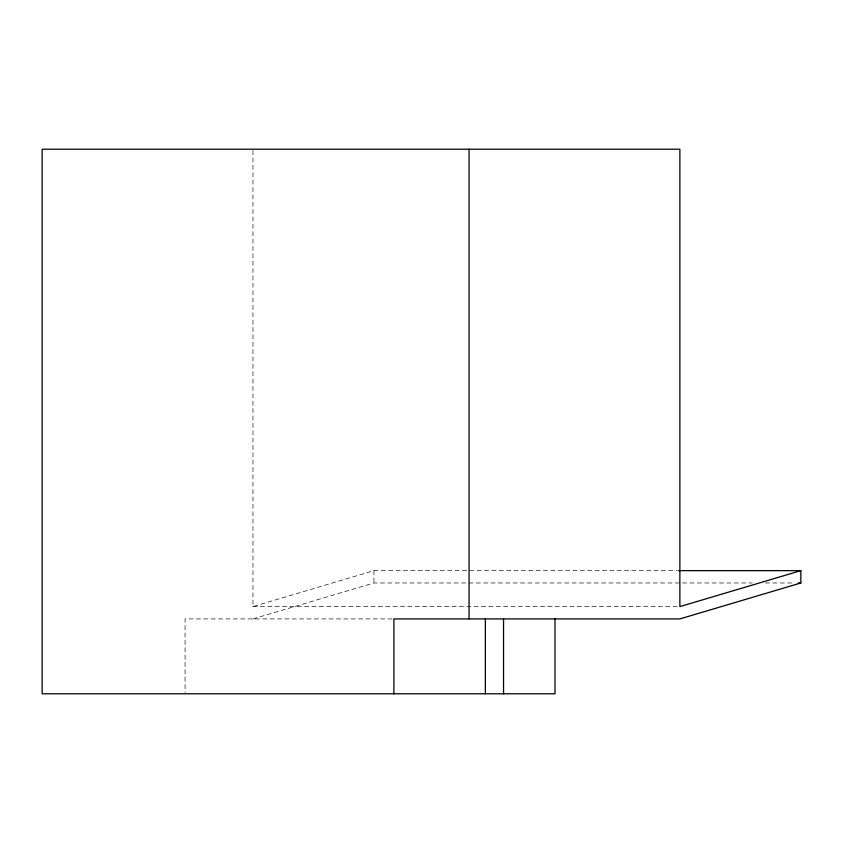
<?xml version="1.0" encoding="UTF-8"?>
<svg xmlns="http://www.w3.org/2000/svg" width="843" height="843" viewBox="0 0 843 843"><rect width="100%" height="100%" fill="white"/><g stroke="black" fill="none" stroke-linecap="round" stroke-linejoin="round"><path stroke-width="0.63" stroke-dasharray="4.21 3.16" d="M252.963 150.528L252.963 606.602L373.934 570.648L677.372 570.648M252.963 618.92L373.934 582.977L752.251 582.977M765.381 582.977L792.968 582.977M252.963 606.602L678.562 606.602M392.195 618.92L185.07 618.92L185.07 692.472M373.934 570.648L373.934 582.977"/><path stroke-width="1.26" d="M393.902 693.789L393.902 618.92L679.869 618.92L800.85 582.977L800.85 570.648L679.869 606.602L679.869 149.211L42.15 149.211L42.15 693.789L555 693.789L555 618.92M678.689 570.648L800.85 570.648M798.226 582.977L800.85 582.977M503.545 618.92L503.545 693.789M485.357 618.92L485.357 693.789M469.066 149.211L469.066 618.92"/></g></svg>
